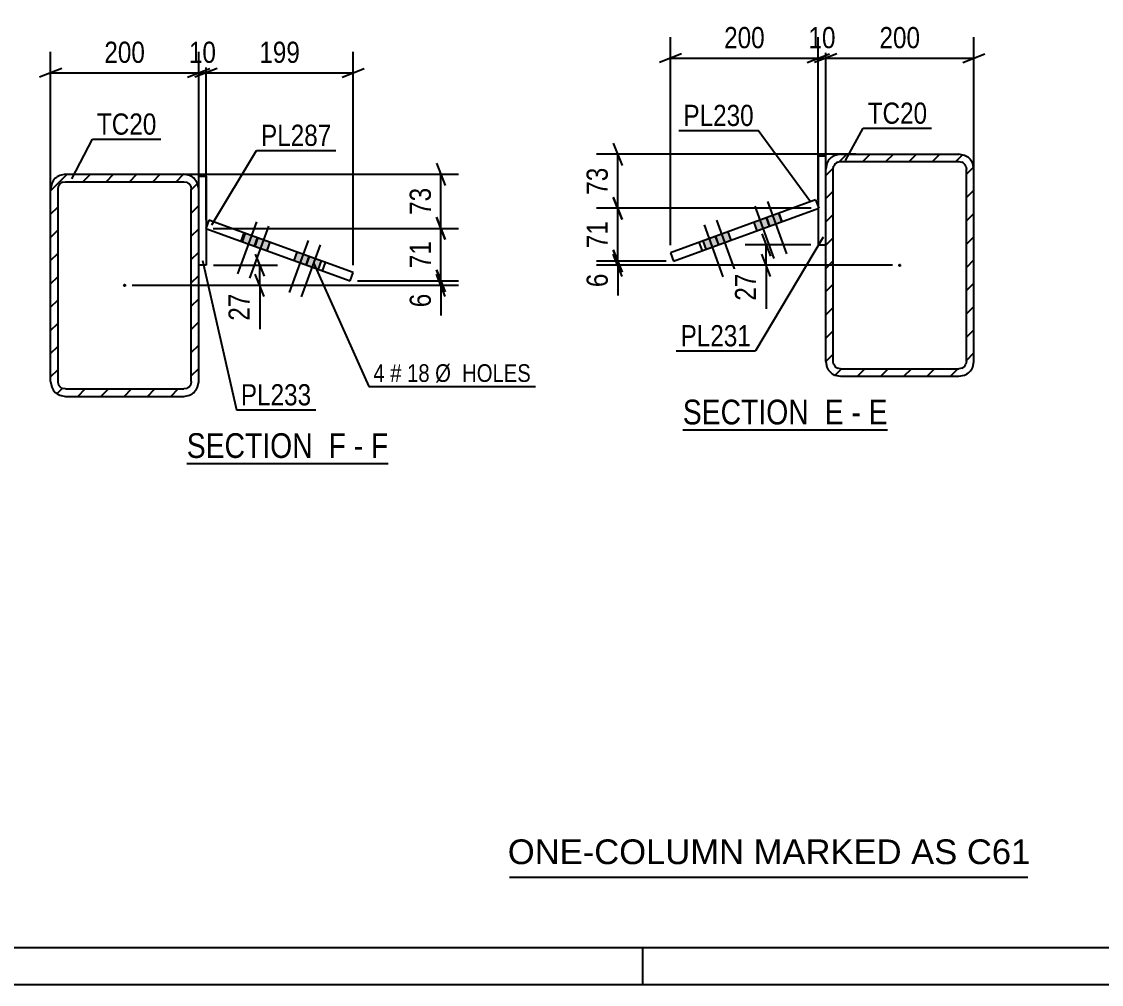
# Model space of a CAD drawing. Header units: millimetres. Extents: x 0 to 841, y 0 to 594.
# Drawn here: x 337.1 to 482.9, y 0 to 130.1 of the extents above; entities that cross this region are included whole.
import ezdxf

# ---------------------------------------------------------------- set-up
doc = ezdxf.new("R2010")
doc.units = ezdxf.units.MM
doc.linetypes.add('DXK_LINE_DOT2', pattern=[3.9198, 1.9599, -1.9599])
doc.linetypes.add('DXK_LINE_DOT3', pattern=[5.9187, 2.979, -0.9799, 0.9799, -0.9799])
doc.styles.add('Arial', font='arial.ttf', dxfattribs={"height": 0.2})
doc.styles.add('Arial Narrow', font='ARIALN.TTF', dxfattribs={"height": 0.2})

# ---------------------------------------------------------------- blocks, each defined once
blk = doc.blocks.new('Unknown-284869603-1134')
at = {"color": 5, "linetype": 'Continuous'}
for p, q in [((5, 5), (836, 5)), ((421, 0), (421, 5)), ((0, 0), (841, 0))]:
    blk.add_line(p, q, dxfattribs=at)
blk = doc.blocks.new('Unknown-284869603-15 - 12174')
at = {"color": 6, "linetype": 'Continuous'}
blk.add_line((426.4, 74.92), (454.05, 74.92), dxfattribs=at)
at = {"color": 0, "linetype": 'Continuous'}
for points in [[(444.51, 75.67), (444.51, 79.17), (426.4, 79.17), (426.4, 75.67)], [(448.12, 75.67), (448.12, 79.17), (445.56, 79.17), (445.56, 75.67)], [(450.44, 75.67), (450.44, 79.17), (449.17, 79.17), (449.17, 75.67)], [(454.05, 75.67), (454.05, 79.17), (451.49, 79.17), (451.49, 75.67)]]:
    blk.add_wipeout(points, dxfattribs=at)
at = {"color": 7, "linetype": 'Continuous', "style": 'Arial Narrow'}
for s, p in [('SECTION ', (426.4, 75.67)), ('E', (445.56, 75.67)), ('E', (451.49, 75.67)), ('-', (449.17, 75.67))]:
    blk.add_text(s, height=3.34, dxfattribs=at).set_placement(p)
blk = doc.blocks.new('Unknown-284869603-16 - 12301')
at = {"color": 6, "linetype": 'Continuous'}
blk.add_line((359.4, 70.39), (386.61, 70.39), dxfattribs=at)
at = {"color": 0, "linetype": 'Continuous'}
for points in [[(377.5, 71.14), (377.5, 74.64), (359.4, 74.64), (359.4, 71.14)], [(380.9, 71.14), (380.9, 74.64), (378.55, 74.64), (378.55, 71.14)], [(383.22, 71.14), (383.22, 74.64), (381.95, 74.64), (381.95, 71.14)], [(386.61, 71.14), (386.61, 74.64), (384.27, 74.64), (384.27, 71.14)]]:
    blk.add_wipeout(points, dxfattribs=at)
at = {"color": 7, "linetype": 'Continuous', "style": 'Arial Narrow'}
for s, p in [('SECTION ', (359.4, 71.14)), ('F', (378.55, 71.14)), ('F', (384.27, 71.14)), ('-', (381.95, 71.14))]:
    blk.add_text(s, height=3.34, dxfattribs=at).set_placement(p)
blk = doc.blocks.new('Bolt-284869603-12254 - 12174')
at = {"linetype": 'Continuous'}
for points in [[(436.38, 101.83), (438.07, 102.44), (437.66, 103.57), (435.97, 102.96)], [(438.09, 102.45), (439.78, 103.07), (439.37, 104.19), (437.68, 103.58)], [(429.51, 99.33), (431.2, 99.94), (430.79, 101.07), (429.1, 100.45)], [(431.21, 99.95), (432.9, 100.56), (432.49, 101.69), (430.8, 101.08)]]:
    blk.add_hatch(color=1, dxfattribs=at).paths.add_polyline_path(points)
at = {"color": 1, "linetype": 'Continuous'}
for p, q in [((436.13, 105.14), (438.7, 98.1)), ((437.84, 105.77), (440.41, 98.72)), ((437.66, 103.57), (438.07, 102.44)), ((437.68, 103.58), (438.09, 102.45)), ((439.37, 104.19), (439.78, 103.07)), ((429.26, 102.64), (431.82, 95.59)), ((430.96, 103.26), (433.53, 96.21)), ((435.97, 102.96), (436.38, 101.83)), ((430.79, 101.07), (431.2, 99.94)), ((430.8, 101.08), (431.21, 99.95)), ((432.49, 101.69), (432.9, 100.56)), ((429.1, 100.45), (429.51, 99.33))]:
    blk.add_line(p, q, dxfattribs=at)
blk = doc.blocks.new('Part-284869603-12231 - 12174')
at = {"color": 2, "linetype": 'Continuous'}
for p, q in [((445.7, 111.91), (444.7, 111.91)), ((444.7, 111.91), (444.7, 99.91)), ((445.7, 110.18), (445.7, 111.91)), ((444.7, 99.91), (445.7, 99.91))]:
    blk.add_line(p, q, dxfattribs=at)
at = {"color": 7, "linetype": 'DXK_LINE_DOT2'}
blk.add_line((445.7, 99.91), (445.7, 110.18), dxfattribs=at)
blk = doc.blocks.new('Part-284869603-12191 - 12174')
at = {"linetype": 'Continuous'}
h = blk.add_hatch(dxfattribs=at)
h.set_pattern_fill('', scale=0.7, style=0, pattern_type=0)
h.set_pattern_definition([(45, (445.6974, 84.1748), (-1.57154, 1.57154), [])])
h.paths.add_polyline_path([(445.7, 110.17), (445.7, 84.17), (445.85, 83.41), (446.28, 82.76), (446.93, 82.33), (447.7, 82.17), (463.7, 82.17), (464.46, 82.33), (465.11, 82.76), (465.55, 83.41), (465.7, 84.17), (465.7, 110.17), (465.55, 110.94), (465.11, 111.59), (464.46, 112.02), (463.7, 112.17), (447.7, 112.17), (446.93, 112.02), (446.28, 111.59), (445.85, 110.94)])
h.paths.add_polyline_path([(446.99, 110.88), (447.31, 111.1), (447.7, 111.17), (463.7, 111.17), (464.08, 111.1), (464.4, 110.88), (464.62, 110.56), (464.7, 110.17), (464.7, 84.17), (464.62, 83.79), (464.4, 83.47), (464.08, 83.25), (463.7, 83.17), (447.7, 83.17), (447.31, 83.25), (446.99, 83.47), (446.77, 83.79), (446.7, 84.17), (446.7, 110.17), (446.77, 110.56)])
blk.add_hatch(color=246, dxfattribs=at).paths.add_polyline_path([(455.7, 97.07, -1), (455.7, 97.27, -1)])
at = {"color": 2, "linetype": 'Continuous'}
for p, q in [((445.85, 110.94), (445.7, 110.17)), ((447.7, 112.17), (446.93, 112.02)), ((447.31, 111.1), (447.7, 111.17)), ((447.7, 112.17), (463.7, 112.17)), ((447.7, 111.17), (463.7, 111.17)), ((464.46, 112.02), (463.7, 112.17)), ((463.7, 111.17), (464.08, 111.1)), ((465.7, 110.17), (465.55, 110.94)), ((445.7, 84.17), (445.7, 110.17)), ((446.7, 110.17), (446.77, 110.56)), ((446.7, 84.17), (446.7, 110.17)), ((464.62, 110.56), (464.7, 110.17)), ((464.7, 84.17), (464.7, 110.17)), ((465.7, 84.17), (465.7, 110.17)), ((445.7, 84.17), (445.85, 83.41)), ((446.77, 83.79), (446.7, 84.17)), ((447.7, 83.17), (447.31, 83.25)), ((447.7, 83.17), (463.7, 83.17)), ((464.08, 83.25), (463.7, 83.17)), ((464.7, 84.17), (464.62, 83.79)), ((465.55, 83.41), (465.7, 84.17)), ((446.93, 82.33), (447.7, 82.17)), ((447.7, 82.17), (463.7, 82.17)), ((463.7, 82.17), (464.46, 82.33))]:
    blk.add_line(p, q, dxfattribs=at)
at = {"color": 7, "linetype": 'DXK_LINE_DOT3'}
blk.add_line((455.7, 97.17), (455.7, 97.17), dxfattribs=at)
at = {"color": 246, "linetype": 'DXK_LINE_DOT2'}
blk.add_line((455.7, 97.17), (455.7, 97.17), dxfattribs=at)
at = {"color": 246, "linetype": 'Continuous'}
blk.add_circle((455.7, 97.17), 0.1, dxfattribs=at)
at = {"color": 2, "linetype": 'Continuous'}
for centre, radius, start, end in [((447.7, 110.17), 2, 112.5, 157.5), ((447.7, 110.17), 1, 112.5, 157.5), ((463.7, 110.17), 1, 22.5, 67.5), ((463.7, 110.17), 2, 22.5, 67.5), ((447.7, 84.17), 2, 202.5, 247.5), ((447.7, 84.17), 1, 202.5, 247.5), ((463.7, 84.17), 1, 292.5, 337.5), ((463.7, 84.17), 2, 292.5, 337.5)]:
    blk.add_arc(centre, radius, start, end, dxfattribs=at)
blk = doc.blocks.new('Part-284869603-12241 - 12174')
at = {"color": 2, "linetype": 'Continuous'}
for p, q in [((444.34, 106), (424.74, 98.87)), ((444.34, 106), (444.75, 104.87)), ((425.15, 97.74), (444.75, 104.87)), ((428.58, 100.27), (428.99, 99.14)), ((424.74, 98.87), (425.15, 97.74))]:
    blk.add_line(p, q, dxfattribs=at)
at = {"color": 7, "linetype": 'DXK_LINE_DOT2'}
blk.add_line((439.77, 103.06), (439.36, 104.19), dxfattribs=at)
blk = doc.blocks.new('Part-284869603-12302 - 12301')
at = {"linetype": 'Continuous'}
h = blk.add_hatch(dxfattribs=at)
h.set_pattern_fill('', scale=0.7, style=0, pattern_type=0)
h.set_pattern_definition([(45, (360.8616, 108.2216), (-1.57154, 1.57154), [])])
h.paths.add_polyline_path([(361.01, 107.46), (360.86, 108.22), (360.43, 108.87), (359.78, 109.3), (359.01, 109.46), (343.01, 109.46), (342.25, 109.3), (341.6, 108.87), (341.17, 108.22), (341.01, 107.46), (341.01, 81.46), (341.17, 80.69), (341.6, 80.04), (342.25, 79.61), (343.01, 79.46), (359.01, 79.46), (359.78, 79.61), (360.43, 80.04), (360.86, 80.69), (361.01, 81.46)])
h.paths.add_polyline_path([(359.94, 81.07), (359.72, 80.75), (359.4, 80.53), (359.01, 80.46), (343.01, 80.46), (342.63, 80.53), (342.31, 80.75), (342.09, 81.07), (342.01, 81.46), (342.01, 107.46), (342.09, 107.84), (342.31, 108.16), (342.63, 108.38), (343.01, 108.46), (359.01, 108.46), (359.4, 108.38), (359.72, 108.16), (359.94, 107.84), (360.01, 107.46), (360.01, 81.46)])
blk.add_hatch(color=246, dxfattribs=at).paths.add_polyline_path([(351.01, 94.36, -1), (351.01, 94.56, -1)])
at = {"color": 2, "linetype": 'Continuous'}
for p, q in [((343.01, 109.46), (342.25, 109.3)), ((343.01, 109.46), (359.01, 109.46)), ((359.78, 109.3), (359.01, 109.46)), ((341.17, 108.22), (341.01, 107.46)), ((342.63, 108.38), (343.01, 108.46)), ((343.01, 108.46), (359.01, 108.46)), ((359.01, 108.46), (359.4, 108.38)), ((361.01, 107.46), (360.86, 108.22)), ((341.01, 81.46), (341.01, 107.46)), ((342.01, 107.46), (342.09, 107.84)), ((342.01, 81.46), (342.01, 107.46)), ((359.94, 107.84), (360.01, 107.46)), ((360.01, 81.46), (360.01, 107.46)), ((361.01, 81.46), (361.01, 107.46)), ((341.01, 81.46), (341.17, 80.69)), ((342.09, 81.07), (342.01, 81.46)), ((343.01, 80.46), (342.63, 80.53)), ((343.01, 80.46), (359.01, 80.46)), ((359.4, 80.53), (359.01, 80.46)), ((360.01, 81.46), (359.94, 81.07)), ((360.86, 80.69), (361.01, 81.46)), ((342.25, 79.61), (343.01, 79.46)), ((343.01, 79.46), (359.01, 79.46)), ((359.01, 79.46), (359.78, 79.61))]:
    blk.add_line(p, q, dxfattribs=at)
at = {"color": 7, "linetype": 'DXK_LINE_DOT3'}
blk.add_line((351.01, 94.46), (351.01, 94.46), dxfattribs=at)
at = {"color": 246, "linetype": 'DXK_LINE_DOT2'}
blk.add_line((351.01, 94.46), (351.01, 94.46), dxfattribs=at)
at = {"color": 246, "linetype": 'Continuous'}
blk.add_circle((351.01, 94.46), 0.1, dxfattribs=at)
at = {"color": 2, "linetype": 'Continuous'}
for centre, radius, start, end in [((343.01, 107.46), 2, 112.5, 157.5), ((343.01, 107.46), 1, 112.5, 157.5), ((359.01, 107.46), 1, 22.5, 67.5), ((359.01, 107.46), 2, 22.5, 67.5), ((343.01, 81.46), 2, 202.5, 247.5), ((343.01, 81.46), 1, 202.5, 247.5), ((359.01, 81.46), 1, 292.5, 337.5), ((359.01, 81.46), 2, 292.5, 337.5)]:
    blk.add_arc(centre, radius, start, end, dxfattribs=at)
blk = doc.blocks.new('Bolt-284869603-12380 - 12301')
at = {"linetype": 'Continuous'}
for points in [[(366.9, 100.36), (368.59, 99.74), (369, 100.87), (367.31, 101.49)], [(368.51, 99.77), (370.2, 99.16), (370.61, 100.28), (368.92, 100.9)], [(373.85, 97.83), (375.54, 97.21), (375.95, 98.34), (374.26, 98.96)], [(375.46, 97.24), (377.15, 96.63), (377.56, 97.76), (375.87, 98.37)]]:
    blk.add_hatch(color=1, dxfattribs=at).paths.add_polyline_path(points)
at = {"color": 1, "linetype": 'Continuous'}
for p, q in [((368.84, 103.06), (366.27, 96.01)), ((370.45, 102.47), (367.88, 95.42)), ((367.31, 101.49), (366.9, 100.36)), ((368.92, 100.9), (368.51, 99.77)), ((369, 100.87), (368.59, 99.74)), ((370.61, 100.28), (370.2, 99.16)), ((375.79, 100.53), (373.22, 93.48)), ((377.4, 99.94), (374.83, 92.89)), ((374.26, 98.96), (373.85, 97.83)), ((375.87, 98.37), (375.46, 97.24)), ((375.95, 98.34), (375.54, 97.21)), ((377.56, 97.76), (377.15, 96.63))]:
    blk.add_line(p, q, dxfattribs=at)
blk = doc.blocks.new('Part-284869603-12356 - 12301')
at = {"color": 2, "linetype": 'Continuous'}
for p, q in [((361.01, 107.46), (361.01, 109.19)), ((361.01, 109.19), (362.01, 109.19)), ((362.01, 109.19), (362.01, 97.19)), ((362.01, 97.19), (361.01, 97.19))]:
    blk.add_line(p, q, dxfattribs=at)
at = {"color": 7, "linetype": 'DXK_LINE_DOT2'}
for p, q in [((361.01, 109.19), (362.01, 109.19)), ((361.01, 97.19), (361.01, 107.46)), ((362.01, 97.19), (361.01, 97.19))]:
    blk.add_line(p, q, dxfattribs=at)
blk = doc.blocks.new('Part-284869603-12367 - 12301')
at = {"color": 2, "linetype": 'Continuous'}
for p, q in [((362.37, 103.28), (361.96, 102.16)), ((361.96, 102.16), (381.47, 95.06)), ((381.88, 96.18), (362.37, 103.28)), ((377.72, 96.42), (378.13, 97.55)), ((381.47, 95.06), (381.88, 96.18))]:
    blk.add_line(p, q, dxfattribs=at)
at = {"color": 7, "linetype": 'DXK_LINE_DOT2'}
blk.add_line((367.11, 101.56), (366.7, 100.43), dxfattribs=at)
blk = doc.blocks.new('StraightDimension-284869603-13783 - 12174')
at = {"color": 7, "linetype": 'Continuous'}
for p, q in [((417.01, 99.24), (418.21, 96.24)), ((424.15, 97.74), (414.76, 97.74)), ((418.21, 95.67), (417.01, 98.67)), ((417.61, 97.17), (417.61, 97.74)), ((454.7, 97.17), (414.76, 97.17)), ((417.61, 97.17), (417.61, 93.1)), ((417.61, 97.17), (417.61, 93.1))]:
    blk.add_line(p, q, dxfattribs=at)
at = {"color": 0}
blk.add_wipeout([(416.86, 96.65), (412.66, 96.65), (412.66, 93.62), (416.86, 93.62)], dxfattribs=at)
at = {"color": 3, "style": 'Arial Narrow'}
blk.add_text('6', height=2.86, rotation=90.0002, dxfattribs=at).set_placement((416.26, 94.22))
blk = doc.blocks.new('StraightDimension-284869603-12624 - 12174')
at = {"color": 7, "linetype": 'Continuous'}
for p, q in [((445.7, 111.18), (445.7, 128)), ((465.7, 109.53), (465.7, 128)), ((447.2, 125.75), (444.2, 124.55)), ((464.2, 124.55), (467.2, 125.75)), ((445.7, 125.15), (465.7, 125.15))]:
    blk.add_line(p, q, dxfattribs=at)
at = {"color": 0}
blk.add_wipeout([(459.04, 125.9), (459.04, 130.1), (452.36, 130.1), (452.36, 125.9)], dxfattribs=at)
at = {"color": 3, "style": 'Arial Narrow'}
blk.add_text('200', height=2.863, dxfattribs=at).set_placement((452.96, 126.5))
blk = doc.blocks.new('StraightDimension-284869603-12625 - 12174')
at = {"color": 7, "linetype": 'Continuous'}
for p, q in [((444.7, 106.01), (444.7, 128)), ((445.7, 111.18), (445.7, 128)), ((443.2, 124.55), (446.2, 125.75)), ((447.2, 125.75), (444.2, 124.55)), ((444.7, 125.15), (445.7, 125.15))]:
    blk.add_line(p, q, dxfattribs=at)
at = {"color": 0}
blk.add_wipeout([(447.63, 125.9), (447.63, 130.1), (442.77, 130.1), (442.77, 125.9)], dxfattribs=at)
at = {"color": 3, "style": 'Arial Narrow'}
blk.add_text('10', height=2.863, dxfattribs=at).set_placement((443.37, 126.5))
blk = doc.blocks.new('StraightDimension-284869603-12626 - 12174')
at = {"color": 7, "linetype": 'Continuous'}
for p, q in [((424.74, 99.87), (424.74, 128)), ((444.7, 106.01), (444.7, 128)), ((426.24, 125.75), (423.24, 124.55)), ((443.2, 124.55), (446.2, 125.75)), ((424.74, 125.15), (444.7, 125.15))]:
    blk.add_line(p, q, dxfattribs=at)
at = {"color": 0}
blk.add_wipeout([(438.06, 125.9), (438.06, 130.1), (431.38, 130.1), (431.38, 125.9)], dxfattribs=at)
at = {"color": 3, "style": 'Arial Narrow'}
blk.add_text('200', height=2.863, dxfattribs=at).set_placement((431.98, 126.5))
blk = doc.blocks.new('StraightDimension-284869603-13769 - 12174')
at = {"color": 7, "linetype": 'Continuous'}
for p, q in [((437.05, 101.41), (438.25, 98.41)), ((443.7, 99.91), (434.8, 99.91)), ((437.65, 97.17), (437.65, 99.91)), ((438.25, 95.67), (437.05, 98.67)), ((454.7, 97.17), (434.8, 97.17)), ((437.65, 97.17), (437.65, 91.27)), ((437.65, 97.17), (437.65, 91.27))]:
    blk.add_line(p, q, dxfattribs=at)
at = {"color": 0}
blk.add_wipeout([(436.9, 96.65), (432.7, 96.65), (432.7, 91.79), (436.9, 91.79)], dxfattribs=at)
at = {"color": 3, "style": 'Arial Narrow'}
blk.add_text('27', height=2.863, rotation=90.0002, dxfattribs=at).set_placement((436.3, 92.39))
blk = doc.blocks.new('StraightDimension-284869603-13781 - 12174')
at = {"color": 7, "linetype": 'Continuous'}
for p, q in [((417.01, 113.67), (418.21, 110.67)), ((449.77, 112.17), (414.76, 112.17)), ((417.61, 104.87), (417.61, 112.17)), ((418.21, 103.37), (417.01, 106.37)), ((443.75, 104.87), (414.76, 104.87))]:
    blk.add_line(p, q, dxfattribs=at)
at = {"color": 0}
blk.add_wipeout([(416.86, 110.95), (412.66, 110.95), (412.66, 106.1), (416.86, 106.1)], dxfattribs=at)
at = {"color": 3, "style": 'Arial Narrow'}
blk.add_text('73', height=2.863, rotation=90.0002, dxfattribs=at).set_placement((416.26, 106.7))
blk = doc.blocks.new('StraightDimension-284869603-13782 - 12174')
at = {"color": 7, "linetype": 'Continuous'}
for p, q in [((417.01, 106.37), (418.21, 103.37)), ((443.75, 104.87), (414.76, 104.87)), ((417.61, 97.74), (417.61, 104.87)), ((418.21, 96.24), (417.01, 99.24)), ((424.15, 97.74), (414.76, 97.74))]:
    blk.add_line(p, q, dxfattribs=at)
at = {"color": 0}
blk.add_wipeout([(416.86, 103.74), (412.66, 103.74), (412.66, 98.88), (416.86, 98.88)], dxfattribs=at)
at = {"color": 3, "style": 'Arial Narrow'}
blk.add_text('71', height=2.863, rotation=90.0002, dxfattribs=at).set_placement((416.26, 99.48))
blk = doc.blocks.new('StraightDimension-284869603-12665 - 12301')
at = {"color": 7, "linetype": 'Continuous'}
for p, q in [((362.01, 103.29), (362.01, 126.02)), ((381.88, 97.18), (381.88, 126.02)), ((363.51, 123.77), (360.51, 122.57)), ((362.01, 123.17), (381.88, 123.17)), ((380.38, 122.57), (383.38, 123.77))]:
    blk.add_line(p, q, dxfattribs=at)
at = {"color": 0}
blk.add_wipeout([(375.29, 123.92), (375.29, 128.12), (368.6, 128.12), (368.6, 123.92)], dxfattribs=at)
at = {"color": 3, "style": 'Arial Narrow'}
blk.add_text('199', height=2.863, dxfattribs=at).set_placement((369.2, 124.52))
blk = doc.blocks.new('StraightDimension-284869603-12666 - 12301')
at = {"color": 7, "linetype": 'Continuous'}
for p, q in [((361.01, 108.46), (361.01, 126.02)), ((362.01, 103.29), (362.01, 126.02)), ((359.51, 122.57), (362.51, 123.77)), ((363.51, 123.77), (360.51, 122.57)), ((361.01, 123.17), (362.01, 123.17))]:
    blk.add_line(p, q, dxfattribs=at)
at = {"color": 0}
blk.add_wipeout([(363.94, 123.92), (363.94, 128.12), (359.09, 128.12), (359.09, 123.92)], dxfattribs=at)
at = {"color": 3, "style": 'Arial Narrow'}
blk.add_text('10', height=2.863, dxfattribs=at).set_placement((359.69, 124.52))
blk = doc.blocks.new('StraightDimension-284869603-12667 - 12301')
at = {"color": 7, "linetype": 'Continuous'}
for p, q in [((341.01, 106.58), (341.01, 126.02)), ((361.01, 108.46), (361.01, 126.02)), ((342.51, 123.77), (339.51, 122.57)), ((341.01, 123.17), (361.01, 123.17)), ((359.51, 122.57), (362.51, 123.77))]:
    blk.add_line(p, q, dxfattribs=at)
at = {"color": 0}
blk.add_wipeout([(354.36, 123.92), (354.36, 128.12), (347.67, 128.12), (347.67, 123.92)], dxfattribs=at)
at = {"color": 3, "style": 'Arial Narrow'}
blk.add_text('200', height=2.863, dxfattribs=at).set_placement((348.27, 124.52))
blk = doc.blocks.new('StraightDimension-284869603-13723 - 12301')
at = {"color": 7, "linetype": 'Continuous'}
for p, q in [((368.65, 98.69), (369.85, 95.69)), ((363.01, 97.19), (371.65, 97.19)), ((369.25, 94.46), (369.25, 97.19)), ((369.85, 92.96), (368.65, 95.96)), ((352.01, 94.46), (371.65, 94.46)), ((369.25, 94.46), (369.25, 88.55)), ((369.25, 94.46), (369.25, 88.55))]:
    blk.add_line(p, q, dxfattribs=at)
at = {"color": 0}
blk.add_wipeout([(368.5, 93.93), (364.3, 93.93), (364.3, 89.07), (368.5, 89.07)], dxfattribs=at)
at = {"color": 3, "style": 'Arial Narrow'}
blk.add_text('27', height=2.863, rotation=90.0002, dxfattribs=at).set_placement((367.9, 89.68))
blk = doc.blocks.new('StraightDimension-284869603-13735 - 12301')
at = {"color": 7, "linetype": 'Continuous'}
for p, q in [((393.12, 110.96), (394.32, 107.96)), ((358.38, 109.46), (396.12, 109.46)), ((393.72, 102.16), (393.72, 109.46)), ((394.32, 100.66), (393.12, 103.66)), ((362.96, 102.16), (396.12, 102.16))]:
    blk.add_line(p, q, dxfattribs=at)
at = {"color": 0}
blk.add_wipeout([(392.97, 108.23), (388.77, 108.23), (388.77, 103.38), (392.97, 103.38)], dxfattribs=at)
at = {"color": 3, "style": 'Arial Narrow'}
blk.add_text('73', height=2.863, rotation=90.0002, dxfattribs=at).set_placement((392.37, 103.98))
blk = doc.blocks.new('StraightDimension-284869603-13736 - 12301')
at = {"color": 7, "linetype": 'Continuous'}
for p, q in [((393.12, 103.66), (394.32, 100.66)), ((362.96, 102.16), (396.12, 102.16)), ((393.72, 95.06), (393.72, 102.16)), ((394.32, 93.56), (393.12, 96.56)), ((382.47, 95.06), (396.12, 95.06))]:
    blk.add_line(p, q, dxfattribs=at)
at = {"color": 0}
blk.add_wipeout([(392.97, 101.03), (388.77, 101.03), (388.77, 96.18), (392.97, 96.18)], dxfattribs=at)
at = {"color": 3, "style": 'Arial Narrow'}
blk.add_text('71', height=2.863, rotation=90.0002, dxfattribs=at).set_placement((392.37, 96.78))
blk = doc.blocks.new('StraightDimension-284869603-13737 - 12301')
at = {"color": 7, "linetype": 'Continuous'}
for p, q in [((393.12, 96.56), (394.32, 93.56)), ((382.47, 95.06), (396.12, 95.06)), ((394.32, 92.96), (393.12, 95.96)), ((393.72, 94.46), (393.72, 95.06)), ((352.01, 94.46), (396.12, 94.46)), ((393.72, 94.46), (393.72, 90.38)), ((393.72, 94.46), (393.72, 90.38))]:
    blk.add_line(p, q, dxfattribs=at)
at = {"color": 0}
blk.add_wipeout([(392.97, 93.93), (388.77, 93.93), (388.77, 90.9), (392.97, 90.9)], dxfattribs=at)
at = {"color": 3, "style": 'Arial Narrow'}
blk.add_text('6', height=2.86, rotation=90.0002, dxfattribs=at).set_placement((392.37, 91.5))
blk = doc.blocks.new('Unknown-284869603-19568')
at = {"color": 7, "linetype": 'Continuous'}
blk.add_line((403, 14.5), (473, 14.5), dxfattribs=at)
at = {"color": 7, "style": 'Arial'}
blk.add_text('ONE-COLUMN MARKED AS C61', height=3.3428, dxfattribs=at).set_placement((402.76, 16.25))
blk = doc.blocks.new('Mark-284869603-13845 - 12174')
at = {"color": 0}
blk.add_wipeout([(435.61, 86.22), (435.61, 89.22), (426.1, 89.22), (426.1, 86.22)], dxfattribs=at)
blk.add_wipeout([(435.61, 86.22), (435.61, 89.22), (426.1, 89.22), (426.1, 86.22)], dxfattribs=at)
at = {"color": 30, "linetype": 'Continuous'}
for p in [(445.37, 100.98), (425.5, 85.62)]:
    blk.add_line(p, (436.21, 85.62), dxfattribs=at)
at = {"color": 3, "style": 'Arial Narrow'}
blk.add_text('PL231', height=2.863, dxfattribs=at).set_placement((426.1, 86.22))
blk = doc.blocks.new('Mark-284869603-13848 - 12174')
at = {"color": 0}
blk.add_wipeout([(435.98, 115.99), (435.98, 118.99), (426.48, 118.99), (426.48, 115.99)], dxfattribs=at)
blk.add_wipeout([(435.98, 115.99), (435.98, 118.99), (426.48, 118.99), (426.48, 115.99)], dxfattribs=at)
at = {"color": 30, "linetype": 'Continuous'}
for p in [(425.88, 115.39), (443.64, 105.75)]:
    blk.add_line(p, (436.58, 115.39), dxfattribs=at)
at = {"color": 3, "style": 'Arial Narrow'}
blk.add_text('PL230', height=2.863, dxfattribs=at).set_placement((426.48, 115.99))
blk = doc.blocks.new('Mark-284869603-13842 - 12174')
at = {"color": 0}
blk.add_wipeout([(459.4, 116.29), (459.4, 119.29), (451.37, 119.29), (451.37, 116.29)], dxfattribs=at)
blk.add_wipeout([(459.4, 116.29), (459.4, 119.29), (451.37, 119.29), (451.37, 116.29)], dxfattribs=at)
at = {"color": 30, "linetype": 'Continuous'}
for p, q in [((448.36, 111.31), (450.77, 115.69)), ((450.77, 115.69), (460, 115.69))]:
    blk.add_line(p, q, dxfattribs=at)
at = {"color": 3, "style": 'Arial Narrow'}
blk.add_text('TC20', height=2.863, dxfattribs=at).set_placement((451.37, 116.29))
blk = doc.blocks.new('Mark-284869603-13817 - 12301')
at = {"color": 0}
blk.add_wipeout([(376.22, 78.24), (376.22, 81.24), (366.71, 81.24), (366.71, 78.24)], dxfattribs=at)
blk.add_wipeout([(376.22, 78.24), (376.22, 81.24), (366.71, 81.24), (366.71, 78.24)], dxfattribs=at)
at = {"color": 30, "linetype": 'Continuous'}
for p, q in [((361.52, 97.83), (366.11, 77.64)), ((366.11, 77.64), (376.82, 77.64))]:
    blk.add_line(p, q, dxfattribs=at)
at = {"color": 3, "style": 'Arial Narrow'}
blk.add_text('PL233', height=2.863, dxfattribs=at).set_placement((366.71, 78.24))
blk = doc.blocks.new('Mark-284869603-13820 - 12301')
at = {"color": 0}
blk.add_wipeout([(378.94, 113.3), (378.94, 116.3), (369.43, 116.3), (369.43, 113.3)], dxfattribs=at)
blk.add_wipeout([(378.94, 113.3), (378.94, 116.3), (369.43, 116.3), (369.43, 113.3)], dxfattribs=at)
at = {"color": 30, "linetype": 'Continuous'}
for p, q in [((362.77, 102.62), (368.83, 112.7)), ((368.83, 112.7), (379.54, 112.7))]:
    blk.add_line(p, q, dxfattribs=at)
at = {"color": 3, "style": 'Arial Narrow'}
blk.add_text('PL287', height=2.863, dxfattribs=at).set_placement((369.43, 113.3))
blk = doc.blocks.new('Mark-284869603-13814 - 12301')
at = {"color": 0}
blk.add_wipeout([(355.31, 114.82), (355.31, 117.82), (347.27, 117.82), (347.27, 114.82)], dxfattribs=at)
blk.add_wipeout([(355.31, 114.82), (355.31, 117.82), (347.27, 117.82), (347.27, 114.82)], dxfattribs=at)
at = {"color": 30, "linetype": 'Continuous'}
for p, q in [((343.86, 108.84), (346.67, 114.22)), ((346.67, 114.22), (355.91, 114.22))]:
    blk.add_line(p, q, dxfattribs=at)
at = {"color": 3, "style": 'Arial Narrow'}
blk.add_text('TC20', height=2.863, dxfattribs=at).set_placement((347.27, 114.82))
blk = doc.blocks.new('Mark-284869603-17379 - 12301')
at = {"color": 0}
for points in [[(386.13, 81.41), (386.13, 83.91), (384.61, 83.91), (384.61, 81.41)], [(388.41, 81.41), (388.41, 83.91), (386.88, 83.91), (386.88, 81.41)], [(392.2, 81.41), (392.2, 83.91), (389.16, 83.91), (389.16, 81.41)], [(405.89, 81.41), (405.89, 83.91), (392.95, 83.91), (392.95, 81.41)]]:
    blk.add_wipeout(points, dxfattribs=at)
for points in [[(386.13, 81.41), (386.13, 83.91), (384.61, 83.91), (384.61, 81.41)], [(388.41, 81.41), (388.41, 83.91), (386.88, 83.91), (386.88, 81.41)], [(392.2, 81.41), (392.2, 83.91), (389.16, 83.91), (389.16, 81.41)], [(405.89, 81.41), (405.89, 83.91), (392.95, 83.91), (392.95, 81.41)]]:
    blk.add_wipeout(points, dxfattribs=at)
at = {"color": 7, "linetype": 'Continuous'}
for p, q in [((376.51, 97.5), (384.01, 80.81)), ((384.01, 80.81), (406.49, 80.81))]:
    blk.add_line(p, q, dxfattribs=at)
at = {"color": 96, "style": 'Arial Narrow'}
for s, height, p in [('4', 2.39, (384.61, 81.41)), ('#', 2.39, (386.88, 81.41)), ('18', 2.386, (389.16, 81.41)), ('Ø  HOLES', 2.386, (392.95, 81.41))]:
    blk.add_text(s, height=height, dxfattribs=at).set_placement(p)

msp = doc.modelspace()

# ---------------------------------------------------------------- block references
for name in ['Unknown-284869603-1134', 'Part-284869603-12231 - 12174', 'Part-284869603-12191 - 12174', 'Part-284869603-12302 - 12301', 'Part-284869603-12356 - 12301', 'Part-284869603-12241 - 12174', 'Bolt-284869603-12254 - 12174', 'Part-284869603-12367 - 12301', 'Bolt-284869603-12380 - 12301', 'Unknown-284869603-19568']:
    msp.add_blockref(name, (0, 0))

# ---------------------------------------------------------------- next in the draw order: block references
for name in ['StraightDimension-284869603-12624 - 12174', 'StraightDimension-284869603-12665 - 12301', 'StraightDimension-284869603-13783 - 12174', 'Unknown-284869603-15 - 12174', 'Unknown-284869603-16 - 12301']:
    msp.add_blockref(name, (0, 0))

# ---------------------------------------------------------------- next in the draw order: block references
for name in ['StraightDimension-284869603-12625 - 12174', 'StraightDimension-284869603-12666 - 12301', 'StraightDimension-284869603-13723 - 12301']:
    msp.add_blockref(name, (0, 0))

# ---------------------------------------------------------------- next in the draw order: block references
for name in ['StraightDimension-284869603-12626 - 12174', 'StraightDimension-284869603-12667 - 12301']:
    msp.add_blockref(name, (0, 0))

# ---------------------------------------------------------------- next in the draw order: block references
for name in ['Mark-284869603-13814 - 12301', 'StraightDimension-284869603-13781 - 12174', 'StraightDimension-284869603-13735 - 12301', 'StraightDimension-284869603-13769 - 12174']:
    msp.add_blockref(name, (0, 0))

# ---------------------------------------------------------------- next in the draw order: block references
for name in ['Mark-284869603-13842 - 12174', 'StraightDimension-284869603-13782 - 12174', 'StraightDimension-284869603-13736 - 12301']:
    msp.add_blockref(name, (0, 0))

# ---------------------------------------------------------------- next in the draw order: block references
for name in ['Mark-284869603-13848 - 12174', 'Mark-284869603-13820 - 12301', 'Mark-284869603-13845 - 12174', 'StraightDimension-284869603-13737 - 12301']:
    msp.add_blockref(name, (0, 0))

# ---------------------------------------------------------------- next in the draw order: block references
msp.add_blockref('Mark-284869603-13817 - 12301', (0, 0))

# ---------------------------------------------------------------- next in the draw order: block references
msp.add_blockref('Mark-284869603-17379 - 12301', (0, 0))

doc.saveas('drawing.dxf')
